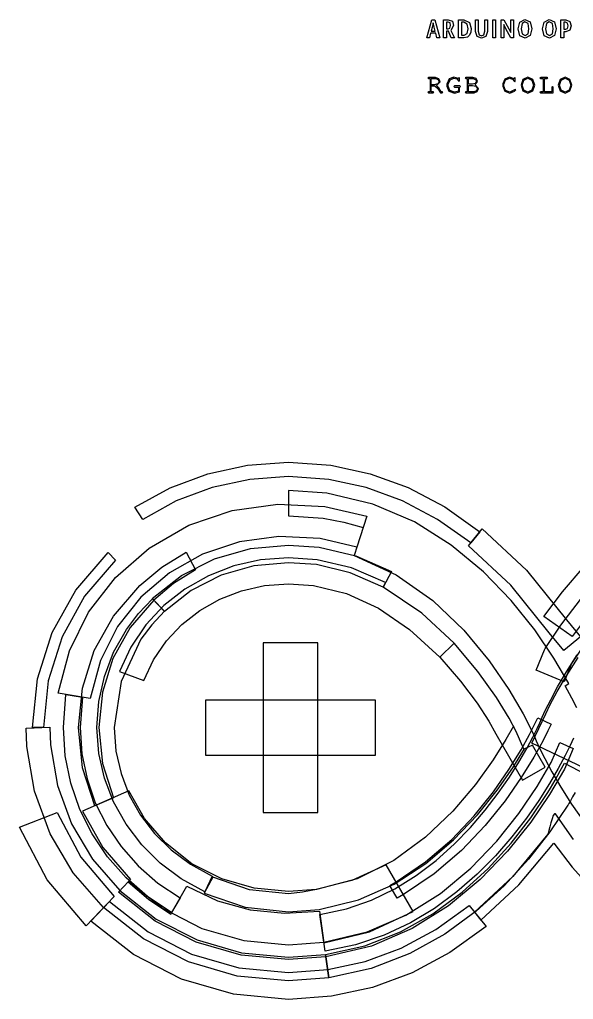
# Model space of a CAD drawing. Extents: x 21.95 to 29.86, y -23 to -15.75.
# Drawn here: x 21.949 to 24.742, y -20.691 to -15.751 of the extents above; entities that cross this region are included whole.
import ezdxf

# ---------------------------------------------------------------- set-up
doc = ezdxf.new("R2010")
doc.units = 0
doc.layers.get('0').update_dxf_attribs({"linetype": 'CONTINUOUS'})

msp = doc.modelspace()

# ---------------------------------------------------------------- linework, layer by layer
at = {"color": 9}
for p, q in [((24.0019, -15.8422), (24.0271, -15.7519)), ((24.0271, -15.7519), (24.0422, -15.7519)), ((24.0422, -15.7519), (24.0675, -15.8422)), ((24.0868, -15.7519), (24.1104, -15.7519)), ((24.0868, -15.8422), (24.0868, -15.7519)), ((24.1104, -15.7519), (24.1312, -15.7593)), ((24.1312, -15.7593), (24.1374, -15.7801)), ((24.1629, -15.7519), (24.1897, -15.7519)), ((24.1629, -15.8422), (24.1629, -15.7519)), ((24.1897, -15.7519), (24.2175, -15.7646)), ((24.2481, -15.8115), (24.2481, -15.7519)), ((24.2481, -15.7519), (24.2622, -15.7519)), ((24.2622, -15.7519), (24.2622, -15.8094)), ((24.2947, -15.8087), (24.2947, -15.7519)), ((24.2947, -15.7519), (24.3086, -15.7519)), ((24.3086, -15.7519), (24.3086, -15.8108)), ((24.3353, -15.7519), (24.3494, -15.7519)), ((24.3353, -15.8422), (24.3353, -15.7519)), ((24.3494, -15.7519), (24.3494, -15.8422)), ((24.3772, -15.7519), (24.3917, -15.7519)), ((24.3772, -15.8422), (24.3772, -15.7519)), ((24.3917, -15.7519), (24.4164, -15.7967)), ((24.426, -15.7986), (24.426, -15.7519)), ((24.426, -15.7519), (24.4396, -15.7519)), ((24.4396, -15.7519), (24.4396, -15.8422)), ((24.4724, -15.7633), (24.4976, -15.7507)), ((24.4976, -15.7507), (24.5232, -15.7617)), ((24.595, -15.7633), (24.6203, -15.7507)), ((24.6203, -15.7507), (24.6458, -15.7617)), ((24.6789, -15.7519), (24.7032, -15.7519)), ((24.6789, -15.8422), (24.6789, -15.7519)), ((24.7032, -15.7519), (24.724, -15.7599)), ((24.0296, -15.79), (24.0243, -15.8086)), ((24.0243, -15.8086), (24.0442, -15.8086)), ((24.0343, -15.7676), (24.0296, -15.79)), ((24.0389, -15.7896), (24.0343, -15.7676)), ((24.0442, -15.8086), (24.0389, -15.7896)), ((24.1096, -15.764), (24.101, -15.764)), ((24.101, -15.764), (24.101, -15.7972)), ((24.101, -15.7972), (24.1101, -15.7972)), ((24.1111, -15.8089), (24.101, -15.8089)), ((24.101, -15.8089), (24.101, -15.8422)), ((24.1196, -15.7678), (24.1096, -15.764)), ((24.1101, -15.7972), (24.1189, -15.7936)), ((24.1258, -15.8422), (24.1111, -15.8089)), ((24.1189, -15.7936), (24.1225, -15.7806)), ((24.1225, -15.7806), (24.1196, -15.7678)), ((24.1374, -15.7801), (24.1243, -15.8056)), ((24.1243, -15.8056), (24.1414, -15.8422)), ((24.1894, -15.764), (24.1771, -15.764)), ((24.1771, -15.764), (24.1771, -15.83)), ((24.2062, -15.774), (24.1894, -15.764)), ((24.2104, -15.7978), (24.2062, -15.774)), ((24.2068, -15.8207), (24.2104, -15.7978)), ((24.2175, -15.7646), (24.2254, -15.7957)), ((24.2254, -15.7957), (24.2239, -15.8139)), ((24.2908, -15.8267), (24.2947, -15.8087)), ((24.4008, -15.7968), (24.3901, -15.7761)), ((24.3901, -15.7761), (24.3907, -15.7964)), ((24.3907, -15.7964), (24.3907, -15.8422)), ((24.4257, -15.8422), (24.4008, -15.7968)), ((24.4164, -15.7967), (24.4262, -15.8164)), ((24.4262, -15.8164), (24.426, -15.7986)), ((24.4633, -15.7976), (24.4724, -15.7633)), ((24.4724, -15.8319), (24.4633, -15.7976)), ((24.4828, -15.7708), (24.4782, -15.7976)), ((24.4782, -15.7976), (24.4826, -15.8232)), ((24.4976, -15.7626), (24.4828, -15.7708)), ((24.5129, -15.7706), (24.4976, -15.7626)), ((24.5178, -15.7972), (24.5129, -15.7706)), ((24.5129, -15.8231), (24.5178, -15.7972)), ((24.5232, -15.7617), (24.5328, -15.7972)), ((24.5328, -15.7972), (24.5235, -15.8308)), ((24.5858, -15.7976), (24.595, -15.7633)), ((24.595, -15.8319), (24.5858, -15.7976)), ((24.6054, -15.7708), (24.6007, -15.7976)), ((24.6007, -15.7976), (24.6053, -15.8232)), ((24.6203, -15.7626), (24.6054, -15.7708)), ((24.6356, -15.7706), (24.6203, -15.7626)), ((24.6404, -15.7972), (24.6356, -15.7706)), ((24.6356, -15.8231), (24.6404, -15.7972)), ((24.6458, -15.7617), (24.6554, -15.7972)), ((24.6554, -15.7972), (24.6461, -15.8308)), ((24.7024, -15.764), (24.6931, -15.764)), ((24.6931, -15.764), (24.6931, -15.7994)), ((24.6931, -15.7994), (24.7029, -15.7994)), ((24.7125, -15.7685), (24.7024, -15.764)), ((24.7029, -15.7994), (24.7118, -15.7954)), ((24.7231, -15.8033), (24.7033, -15.8117)), ((24.7118, -15.7954), (24.7153, -15.7817)), ((24.7153, -15.7817), (24.7125, -15.7685)), ((24.7301, -15.7814), (24.7231, -15.8033)), ((24.724, -15.7599), (24.7301, -15.7814)), ((24.0158, -15.8422), (24.0019, -15.8422)), ((24.0215, -15.8199), (24.0158, -15.8422)), ((24.0472, -15.8199), (24.0215, -15.8199)), ((24.0531, -15.8422), (24.0472, -15.8199)), ((24.0675, -15.8422), (24.0531, -15.8422)), ((24.101, -15.8422), (24.0868, -15.8422)), ((24.1414, -15.8422), (24.1258, -15.8422)), ((24.1893, -15.8422), (24.1629, -15.8422)), ((24.1771, -15.83), (24.1903, -15.83)), ((24.2072, -15.8386), (24.1893, -15.8422)), ((24.1903, -15.83), (24.2068, -15.8207)), ((24.2182, -15.8286), (24.2072, -15.8386)), ((24.2239, -15.8139), (24.2182, -15.8286)), ((24.2561, -15.8362), (24.2481, -15.8115)), ((24.2781, -15.8435), (24.2561, -15.8362)), ((24.2622, -15.8094), (24.2664, -15.8274)), ((24.2664, -15.8274), (24.2786, -15.8318)), ((24.3003, -15.8356), (24.2781, -15.8435)), ((24.2786, -15.8318), (24.2908, -15.8267)), ((24.3086, -15.8108), (24.3003, -15.8356)), ((24.3494, -15.8422), (24.3353, -15.8422)), ((24.3907, -15.8422), (24.3772, -15.8422)), ((24.4396, -15.8422), (24.4257, -15.8422)), ((24.4978, -15.8435), (24.4724, -15.8319)), ((24.4826, -15.8232), (24.4978, -15.8317)), ((24.4978, -15.8317), (24.5129, -15.8231)), ((24.5235, -15.8308), (24.4978, -15.8435)), ((24.6204, -15.8435), (24.595, -15.8319)), ((24.6053, -15.8232), (24.6204, -15.8317)), ((24.6204, -15.8317), (24.6356, -15.8231)), ((24.6461, -15.8308), (24.6204, -15.8435)), ((24.6931, -15.8422), (24.6789, -15.8422)), ((24.7033, -15.8117), (24.6931, -15.8117)), ((24.6931, -15.8117), (24.6931, -15.8422))]:
    msp.add_line(p, q, dxfattribs=at)
at = {"color": 0}
for p, q in [((24.0115, -16.0422), (24.0076, -16.0451)), ((24.0076, -16.0451), (24.0115, -16.0479)), ((24.0456, -16.0422), (24.0115, -16.0422)), ((24.0115, -16.0479), (24.0189, -16.0479)), ((24.0189, -16.0479), (24.0189, -16.1143)), ((24.0246, -16.0796), (24.0246, -16.0479)), ((24.0246, -16.0479), (24.0456, -16.0479)), ((24.0631, -16.0486), (24.0456, -16.0422)), ((24.0456, -16.0479), (24.059, -16.0526)), ((24.059, -16.0526), (24.0649, -16.0637)), ((24.0706, -16.0637), (24.0631, -16.0486)), ((24.1154, -16.0494), (24.1042, -16.0761)), ((24.1099, -16.0761), (24.1199, -16.0536)), ((24.1386, -16.0406), (24.1154, -16.0494)), ((24.1199, -16.0536), (24.1392, -16.0461)), ((24.1617, -16.0479), (24.1386, -16.0406)), ((24.1392, -16.0461), (24.1547, -16.0497)), ((24.1547, -16.0497), (24.1619, -16.0587)), ((24.1644, -16.0422), (24.1617, -16.046)), ((24.1617, -16.046), (24.1617, -16.0479)), ((24.1674, -16.046), (24.1644, -16.0422)), ((24.1674, -16.0585), (24.1674, -16.046)), ((24.199, -16.0422), (24.1951, -16.0451)), ((24.1951, -16.0451), (24.199, -16.0479)), ((24.2346, -16.0422), (24.199, -16.0422)), ((24.199, -16.0479), (24.2064, -16.0479)), ((24.2064, -16.0479), (24.2064, -16.1143)), ((24.2121, -16.0768), (24.2121, -16.0479)), ((24.2121, -16.0479), (24.2346, -16.0479)), ((24.2515, -16.0481), (24.2346, -16.0422)), ((24.2346, -16.0479), (24.2474, -16.0521)), ((24.2474, -16.0521), (24.2526, -16.0622)), ((24.2582, -16.0622), (24.2515, -16.0481)), ((24.3951, -16.0506), (24.3854, -16.075)), ((24.3911, -16.0758), (24.3993, -16.0546)), ((24.4189, -16.0406), (24.3951, -16.0506)), ((24.3993, -16.0546), (24.4189, -16.0461)), ((24.4428, -16.0501), (24.4189, -16.0406)), ((24.4189, -16.0461), (24.4353, -16.0508)), ((24.4353, -16.0508), (24.4428, -16.0618)), ((24.4457, -16.0422), (24.4428, -16.046)), ((24.4428, -16.046), (24.4428, -16.0501)), ((24.4483, -16.046), (24.4457, -16.0422)), ((24.4483, -16.0614), (24.4483, -16.046)), ((24.4875, -16.0524), (24.4775, -16.0814)), ((24.5119, -16.0406), (24.4875, -16.0524)), ((24.4917, -16.0564), (24.5119, -16.0461)), ((24.5365, -16.0524), (24.5119, -16.0406)), ((24.5119, -16.0461), (24.5322, -16.0565)), ((24.5464, -16.0819), (24.5365, -16.0524)), ((24.5767, -16.0422), (24.5729, -16.0451)), ((24.5729, -16.0451), (24.5767, -16.0479)), ((24.6089, -16.0422), (24.5767, -16.0422)), ((24.5767, -16.0479), (24.5899, -16.0479)), ((24.5899, -16.0479), (24.5899, -16.1143)), ((24.5957, -16.0479), (24.6089, -16.0479)), ((24.5957, -16.1143), (24.5957, -16.0479)), ((24.6126, -16.0451), (24.6089, -16.0422)), ((24.6089, -16.0479), (24.6126, -16.0451)), ((24.675, -16.0524), (24.665, -16.0814)), ((24.6994, -16.0406), (24.675, -16.0524)), ((24.6792, -16.0564), (24.6994, -16.0461)), ((24.724, -16.0524), (24.6994, -16.0406)), ((24.6994, -16.0461), (24.7197, -16.0565)), ((24.7339, -16.0819), (24.724, -16.0524)), ((24.0404, -16.0796), (24.0246, -16.0796)), ((24.0246, -16.0853), (24.0428, -16.0853)), ((24.0246, -16.1143), (24.0246, -16.0853)), ((24.0576, -16.0749), (24.0404, -16.0796)), ((24.0428, -16.0853), (24.0565, -16.0961)), ((24.0514, -16.0838), (24.0706, -16.0637)), ((24.0624, -16.094), (24.0514, -16.0838)), ((24.0565, -16.0961), (24.0717, -16.12)), ((24.0649, -16.0637), (24.0576, -16.0749)), ((24.0751, -16.1143), (24.0624, -16.094)), ((24.1042, -16.0761), (24.1042, -16.0862)), ((24.1042, -16.0862), (24.1143, -16.1124)), ((24.1099, -16.0862), (24.1099, -16.0761)), ((24.1183, -16.1083), (24.1099, -16.0862)), ((24.1424, -16.0854), (24.1386, -16.0883)), ((24.1386, -16.0883), (24.1424, -16.0911)), ((24.1693, -16.0854), (24.1424, -16.0854)), ((24.1424, -16.0911), (24.1617, -16.0911)), ((24.1617, -16.0911), (24.1617, -16.1117)), ((24.1619, -16.0587), (24.1644, -16.0622)), ((24.1644, -16.0622), (24.1674, -16.0585)), ((24.1674, -16.0911), (24.1693, -16.0911)), ((24.1674, -16.115), (24.1674, -16.0911)), ((24.1732, -16.0883), (24.1693, -16.0854)), ((24.1693, -16.0911), (24.1732, -16.0883)), ((24.2324, -16.0768), (24.2121, -16.0768)), ((24.2121, -16.1143), (24.2121, -16.0824)), ((24.2121, -16.0824), (24.2326, -16.0824)), ((24.2469, -16.0726), (24.2324, -16.0768)), ((24.2326, -16.0824), (24.2503, -16.0861)), ((24.2465, -16.0789), (24.2582, -16.0622)), ((24.2639, -16.0989), (24.2465, -16.0789)), ((24.2526, -16.0622), (24.2469, -16.0726)), ((24.2503, -16.0861), (24.2582, -16.0989)), ((24.2582, -16.0989), (24.2532, -16.1097)), ((24.2572, -16.1139), (24.2639, -16.0989)), ((24.3854, -16.075), (24.3854, -16.0865)), ((24.3854, -16.0865), (24.3963, -16.1114)), ((24.3911, -16.0857), (24.3911, -16.0758)), ((24.4, -16.1074), (24.3911, -16.0857)), ((24.4453, -16.1042), (24.4212, -16.1165)), ((24.4428, -16.0618), (24.4456, -16.0653)), ((24.4476, -16.1028), (24.4453, -16.1042)), ((24.4456, -16.0653), (24.4483, -16.0614)), ((24.4506, -16.1054), (24.4476, -16.1028)), ((24.4775, -16.0814), (24.4875, -16.1103)), ((24.4833, -16.0814), (24.4917, -16.0564)), ((24.4917, -16.1061), (24.4833, -16.0814)), ((24.5406, -16.0818), (24.5321, -16.1061)), ((24.5322, -16.0565), (24.5406, -16.0818)), ((24.5364, -16.1104), (24.5464, -16.0819)), ((24.6363, -16.0885), (24.6332, -16.0922)), ((24.6332, -16.0922), (24.6332, -16.1143)), ((24.6389, -16.0922), (24.6363, -16.0885)), ((24.6389, -16.12), (24.6389, -16.0922)), ((24.665, -16.0814), (24.675, -16.1103)), ((24.6708, -16.0814), (24.6792, -16.0564)), ((24.6792, -16.1061), (24.6708, -16.0814)), ((24.7281, -16.0818), (24.7196, -16.1061)), ((24.7197, -16.0565), (24.7281, -16.0818)), ((24.7239, -16.1104), (24.7339, -16.0819)), ((24.0115, -16.1143), (24.0076, -16.1171)), ((24.0076, -16.1171), (24.0115, -16.12)), ((24.0189, -16.1143), (24.0115, -16.1143)), ((24.0115, -16.12), (24.035, -16.12)), ((24.035, -16.1143), (24.0246, -16.1143)), ((24.0386, -16.1171), (24.035, -16.1143)), ((24.035, -16.12), (24.0386, -16.1171)), ((24.0717, -16.12), (24.0794, -16.12)), ((24.0794, -16.1143), (24.0751, -16.1143)), ((24.0831, -16.1171), (24.0794, -16.1143)), ((24.0794, -16.12), (24.0831, -16.1171)), ((24.1143, -16.1124), (24.1415, -16.1221)), ((24.1419, -16.1165), (24.1183, -16.1083)), ((24.1415, -16.1221), (24.1674, -16.115)), ((24.1617, -16.1117), (24.1419, -16.1165)), ((24.199, -16.1143), (24.1951, -16.1171)), ((24.1951, -16.1171), (24.199, -16.12)), ((24.2064, -16.1143), (24.199, -16.1143)), ((24.199, -16.12), (24.2411, -16.12)), ((24.2408, -16.1143), (24.2121, -16.1143)), ((24.2532, -16.1097), (24.2408, -16.1143)), ((24.2411, -16.12), (24.2572, -16.1139)), ((24.3963, -16.1114), (24.4212, -16.1221)), ((24.4212, -16.1165), (24.4, -16.1074)), ((24.4212, -16.1221), (24.4453, -16.1124)), ((24.4453, -16.1124), (24.4506, -16.1054)), ((24.4875, -16.1103), (24.5119, -16.1221)), ((24.5119, -16.1165), (24.4917, -16.1061)), ((24.5321, -16.1061), (24.5119, -16.1165)), ((24.5119, -16.1221), (24.5364, -16.1104)), ((24.5767, -16.1143), (24.5729, -16.1171)), ((24.5729, -16.1171), (24.5767, -16.12)), ((24.5899, -16.1143), (24.5767, -16.1143)), ((24.5767, -16.12), (24.6389, -16.12)), ((24.6332, -16.1143), (24.5957, -16.1143)), ((24.675, -16.1103), (24.6994, -16.1221)), ((24.6994, -16.1165), (24.6792, -16.1061)), ((24.7196, -16.1061), (24.6994, -16.1165)), ((24.6994, -16.1221), (24.7239, -16.1104))]:
    msp.add_line(p, q, dxfattribs=at)
at = {"color": 122}
for p, q in [((23.099, -17.9971), (23.3057, -17.9825)), ((23.3057, -17.9825), (23.5179, -17.9976)), ((22.899, -18.0404), (23.099, -17.9971)), ((23.5179, -17.9976), (23.7162, -18.0403)), ((22.7086, -18.1115), (22.899, -18.0404)), ((23.1094, -18.069), (22.9197, -18.11)), ((23.3057, -18.0551), (23.1094, -18.069)), ((23.5076, -18.0696), (23.3057, -18.0551)), ((23.6965, -18.1101), (23.5076, -18.0696)), ((23.7162, -18.0403), (23.9082, -18.1106)), ((22.5306, -18.2097), (22.7086, -18.1115)), ((22.9197, -18.11), (22.7392, -18.1775)), ((23.4976, -18.1392), (23.3057, -18.1256)), ((23.3057, -18.1256), (23.3057, -18.2526)), ((23.8794, -18.1774), (23.6965, -18.1101)), ((23.9082, -18.1106), (24.0931, -18.2082)), ((22.7392, -18.1775), (22.5703, -18.2706)), ((23.7308, -18.1942), (23.4976, -18.1392)), ((24.0557, -18.2706), (23.8794, -18.1774)), ((22.5703, -18.2706), (22.5306, -18.2097)), ((23.94, -18.2838), (23.7308, -18.1942)), ((24.0931, -18.2082), (24.27, -18.3329)), ((23.3057, -18.2526), (23.4797, -18.265)), ((23.4797, -18.265), (23.5833, -18.2846)), ((24.2246, -18.3897), (24.0557, -18.2706)), ((23.5833, -18.2846), (23.6821, -18.3122)), ((23.6821, -18.3122), (23.6356, -18.4536)), ((24.1257, -18.3999), (23.94, -18.2838)), ((24.27, -18.3329), (24.2246, -18.3897)), ((24.2882, -18.5346), (24.1257, -18.3999)), ((22.666, -18.5118), (22.7886, -18.4354)), ((22.7886, -18.4354), (22.8367, -18.5256)), ((23.6356, -18.4536), (23.8481, -18.5497)), ((22.5551, -18.6042), (22.666, -18.5118)), ((22.8367, -18.5256), (22.7258, -18.5946)), ((24.686, -18.6353), (24.7957, -18.5076)), ((23.8481, -18.5497), (24.0324, -18.6796)), ((24.4283, -18.6799), (24.2882, -18.5346)), ((22.4228, -18.7583), (22.5551, -18.6042)), ((22.7258, -18.5946), (22.6257, -18.6781)), ((24.5922, -18.7601), (24.686, -18.6353)), ((22.6257, -18.6781), (22.5068, -18.8164)), ((24.0324, -18.6796), (24.1885, -18.8289)), ((24.5467, -18.8276), (24.4283, -18.6799)), ((22.3258, -18.9321), (22.4228, -18.7583)), ((24.7356, -18.8613), (24.5922, -18.7601)), ((24.8211, -18.7472), (24.7356, -18.8613)), ((22.5068, -18.8164), (22.4199, -18.9722)), ((24.1885, -18.8289), (24.3165, -18.9835)), ((24.6435, -18.9699), (24.5467, -18.8276)), ((22.2664, -19.1211), (22.3258, -18.9321)), ((24.7194, -19.0987), (24.6435, -18.9699)), ((24.7062, -19.0386), (24.7599, -18.9542)), ((22.4199, -18.9722), (22.3664, -19.1418)), ((24.3165, -18.9835), (24.4162, -19.1292)), ((24.6621, -19.1146), (24.7062, -19.0386)), ((24.6272, -19.1799), (24.6621, -19.1146)), ((24.7006, -19.1092), (24.7194, -19.0987)), ((24.7339, -19.1719), (24.7006, -19.1092)), ((22.2461, -19.3208), (22.2664, -19.1211)), ((22.3664, -19.1418), (22.3482, -19.3208)), ((24.4162, -19.1292), (24.4879, -19.2515)), ((23.7429, -19.1829), (22.8861, -19.1829)), ((22.8861, -19.1829), (22.8861, -19.459)), ((23.7429, -19.459), (23.7429, -19.1829)), ((24.6015, -19.2315), (24.6272, -19.1799)), ((24.7585, -19.2215), (24.7339, -19.1719)), ((24.4879, -19.2515), (24.5313, -19.3364)), ((24.585, -19.2674), (24.6015, -19.2315)), ((24.5589, -19.325), (24.5725, -19.2961)), ((24.5725, -19.2961), (24.5775, -19.2849)), ((24.5775, -19.2849), (24.585, -19.2674)), ((22.2668, -19.5226), (22.2461, -19.3208)), ((22.3482, -19.3208), (22.3667, -19.5018)), ((24.5313, -19.3364), (24.5465, -19.3697)), ((24.5368, -19.3692), (24.5589, -19.325)), ((24.5061, -19.4264), (24.5368, -19.3692)), ((24.5465, -19.3697), (24.5542, -19.3874)), ((24.5542, -19.3874), (24.571, -19.4239)), ((24.6304, -19.4964), (24.6725, -19.3965)), ((24.6725, -19.3965), (24.7411, -19.4256)), ((24.7261, -19.41), (24.7004, -19.4618)), ((24.7426, -19.3743), (24.7261, -19.41)), ((22.8861, -19.459), (23.7429, -19.459)), ((24.4668, -19.4942), (24.5061, -19.4264)), ((24.571, -19.4239), (24.5972, -19.4765)), ((24.7004, -19.4618), (24.6656, -19.5269)), ((24.7411, -19.4256), (24.6964, -19.5306)), ((22.3667, -19.5018), (22.4218, -19.674)), ((24.4188, -19.5701), (24.4668, -19.4942)), ((24.5583, -19.6183), (24.6304, -19.4964)), ((24.5972, -19.4765), (24.6326, -19.5429)), ((22.3283, -19.715), (22.2668, -19.5226)), ((24.6656, -19.5269), (24.6212, -19.6031)), ((24.6964, -19.5306), (24.6217, -19.6575)), ((24.6326, -19.5429), (24.6778, -19.6203)), ((24.3622, -19.6519), (24.4188, -19.5701)), ((24.6212, -19.6031), (24.5678, -19.6875)), ((22.4997, -19.6399), (22.266, -19.7422)), ((22.5783, -19.779), (22.4997, -19.6399)), ((24.2969, -19.7372), (24.3622, -19.6519)), ((24.4669, -19.7531), (24.5583, -19.6183)), ((24.6217, -19.6575), (24.5263, -19.7978)), ((24.6778, -19.6203), (24.7325, -19.7064)), ((22.4218, -19.674), (22.3283, -19.715)), ((24.5678, -19.6875), (24.5044, -19.7779)), ((24.7325, -19.7064), (24.7969, -19.7985)), ((22.266, -19.7422), (22.3686, -19.9246)), ((24.2231, -19.8238), (24.2969, -19.7372)), ((24.3554, -19.8928), (24.4669, -19.7531)), ((22.6844, -19.9022), (22.5783, -19.779)), ((24.5263, -19.7978), (24.41, -19.9435)), ((24.5044, -19.7779), (24.4317, -19.8718)), ((24.1407, -19.909), (24.2231, -19.8238)), ((22.8176, -20.0067), (22.6844, -19.9022)), ((24.0494, -19.9907), (24.1407, -19.909)), ((24.2237, -20.03), (24.3554, -19.8928)), ((24.4317, -19.8718), (24.3492, -19.9667)), ((22.3686, -19.9246), (22.5079, -20.0867)), ((24.41, -19.9435), (24.2721, -20.0865)), ((22.9681, -20.0833), (22.8176, -20.0067)), ((23.9496, -20.0664), (24.0494, -19.9907)), ((24.3492, -19.9667), (24.2567, -20.06)), ((23.7982, -20.0119), (23.6244, -20.0921)), ((23.9339, -20.2482), (23.7982, -20.0119)), ((24.071, -20.1572), (24.2237, -20.03)), ((22.4469, -20.1504), (22.4983, -20.0967)), ((22.5079, -20.0867), (22.4961, -20.099)), ((22.4961, -20.099), (22.5992, -20.1864)), ((22.4983, -20.0967), (22.6721, -20.2332)), ((23.1318, -20.1303), (22.9681, -20.0833)), ((23.6244, -20.0921), (23.4453, -20.1363)), ((23.8411, -20.1338), (23.9496, -20.0664)), ((24.2721, -20.0865), (24.1119, -20.2193)), ((24.2567, -20.06), (24.1544, -20.1492)), ((22.6318, -20.2957), (22.4469, -20.1504)), ((22.7111, -20.2606), (22.7924, -20.1207)), ((22.7924, -20.1207), (22.9475, -20.1939)), ((23.3053, -20.1464), (23.1318, -20.1303)), ((23.4453, -20.1363), (23.3053, -20.1464)), ((23.7239, -20.1906), (23.8411, -20.1338)), ((24.1544, -20.1492), (24.0419, -20.2319)), ((22.3079, -20.2957), (22.4021, -20.1974)), ((22.4021, -20.1974), (22.5967, -20.3504)), ((22.5992, -20.1864), (22.7111, -20.2606)), ((22.9475, -20.1939), (23.1122, -20.2394)), ((23.5979, -20.2343), (23.7239, -20.1906)), ((23.8971, -20.2667), (24.071, -20.1572)), ((22.6721, -20.2332), (22.8678, -20.3332)), ((23.1122, -20.2394), (23.2842, -20.2568)), ((23.2842, -20.2568), (23.461, -20.2458)), ((23.461, -20.2458), (23.4839, -20.4058)), ((23.4633, -20.2626), (23.5979, -20.2343)), ((23.7131, -20.3496), (23.9339, -20.2482)), ((24.0419, -20.2319), (23.9194, -20.3057)), ((24.1119, -20.2193), (23.9293, -20.3339)), ((24.0485, -20.3383), (24.2164, -20.2182)), ((24.2164, -20.2182), (24.3022, -20.3239)), ((22.5231, -20.465), (22.3079, -20.2957)), ((22.84, -20.4022), (22.6318, -20.2957)), ((23.4899, -20.4479), (23.4633, -20.2626)), ((23.7013, -20.3511), (23.8971, -20.2667)), ((22.5967, -20.3504), (22.8158, -20.4625)), ((22.8678, -20.3332), (23.0804, -20.3946)), ((23.4833, -20.4028), (23.7013, -20.3511)), ((23.4839, -20.4058), (23.7131, -20.3496)), ((23.9293, -20.3339), (23.7235, -20.4221)), ((23.9194, -20.3057), (23.7867, -20.3679)), ((23.8733, -20.4324), (24.0485, -20.3383)), ((24.3022, -20.3239), (24.1193, -20.4547)), ((23.0663, -20.4675), (22.84, -20.4022)), ((23.0804, -20.3946), (23.3053, -20.4156)), ((23.3053, -20.4156), (23.4833, -20.4028)), ((23.7867, -20.3679), (23.6435, -20.4161)), ((23.6435, -20.4161), (23.4899, -20.4479)), ((23.7235, -20.4221), (23.4939, -20.4764)), ((23.6913, -20.4999), (23.8733, -20.4324)), ((22.7651, -20.5889), (22.5231, -20.465)), ((22.8158, -20.4625), (23.0539, -20.5314)), ((23.3053, -20.4899), (23.0663, -20.4675)), ((23.4939, -20.4764), (23.3053, -20.4899)), ((23.5031, -20.5407), (23.6913, -20.4999)), ((24.1193, -20.4547), (23.9278, -20.5572)), ((23.0539, -20.5314), (23.3053, -20.5549)), ((23.3053, -20.5549), (23.5031, -20.5407)), ((23.0278, -20.665), (22.7651, -20.5889)), ((23.9278, -20.5572), (23.7286, -20.6308)), ((23.7286, -20.6308), (23.5224, -20.6754)), ((23.3053, -20.691), (23.0278, -20.665)), ((23.5224, -20.6754), (23.3053, -20.691))]:
    msp.add_line(p, q, dxfattribs=at)
at = {"color": 20}
for p, q in [((22.8024, -18.2999), (23.0203, -18.2256)), ((23.0203, -18.2256), (23.2508, -18.1936)), ((23.2508, -18.1936), (23.4882, -18.2054)), ((23.4882, -18.2054), (23.7008, -18.2553)), ((23.7008, -18.2553), (23.6499, -18.4104)), ((22.6022, -18.4153), (22.8024, -18.2999)), ((23.2564, -18.3569), (23.0571, -18.3843)), ((23.4651, -18.3672), (23.2564, -18.3569)), ((23.6499, -18.4104), (23.4651, -18.3672)), ((22.4322, -18.5633), (22.6022, -18.4153)), ((23.0571, -18.3843), (22.8718, -18.4464)), ((22.8718, -18.4464), (22.7049, -18.5403)), ((22.2972, -18.7378), (22.4322, -18.5633)), ((22.7049, -18.5403), (22.5603, -18.6629)), ((22.5603, -18.6629), (22.4428, -18.8113)), ((22.2003, -18.934), (22.2972, -18.7378)), ((22.4428, -18.8113), (22.3563, -18.9824)), ((24.1401, -18.8956), (24.0675, -18.9653)), ((24.2604, -19.0375), (24.1401, -18.8956)), ((22.1439, -19.1476), (22.2003, -18.934)), ((24.0675, -18.9653), (24.1731, -19.0858)), ((22.3563, -18.9824), (22.3054, -19.1733)), ((24.3532, -19.1682), (24.2604, -19.0375)), ((24.1731, -19.0858), (24.2556, -19.1965)), ((22.3054, -19.1733), (22.1439, -19.1476)), ((24.4178, -19.2736), (24.3532, -19.1682)), ((24.2556, -19.1965), (24.3147, -19.2883)), ((24.3147, -19.2883), (24.3511, -19.3519)), ((24.4538, -19.3399), (24.4178, -19.2736)), ((24.3511, -19.3519), (24.4846, -19.585)), ((24.4918, -19.4286), (24.4538, -19.3399)), ((24.5358, -19.4097), (24.4918, -19.4286)), ((24.5987, -19.5196), (24.5358, -19.4097)), ((24.4846, -19.585), (24.5987, -19.5196)), ((24.646, -19.7546), (24.6404, -19.764)), ((24.6507, -19.7549), (24.646, -19.7546)), ((24.7424, -19.8844), (24.6507, -19.7549)), ((24.6282, -19.8), (24.6225, -19.8206)), ((24.6343, -19.7801), (24.6282, -19.8)), ((24.6404, -19.764), (24.6343, -19.7801)), ((24.6136, -19.8572), (24.4361, -20.071)), ((24.6149, -19.8521), (24.6136, -19.8572)), ((24.6179, -19.8389), (24.6149, -19.8521)), ((24.6225, -19.8206), (24.6179, -19.8389)), ((24.4665, -20.1133), (24.6426, -19.904)), ((24.6426, -19.904), (24.7357, -20.0235)), ((24.7357, -20.0235), (24.8435, -20.1442)), ((24.4361, -20.071), (24.2432, -20.2512)), ((24.2754, -20.2908), (24.4665, -20.1133)), ((24.2432, -20.2512), (24.2754, -20.2908))]:
    msp.add_line(p, q, dxfattribs=at)
at = {"color": 123}
for p, q in [((24.2133, -18.4039), (24.2813, -18.3187)), ((24.2813, -18.3187), (24.5044, -18.5269)), ((24.4258, -18.6024), (24.2133, -18.4039)), ((23.1642, -18.4742), (23.0285, -18.505)), ((23.3057, -18.4638), (23.1642, -18.4742)), ((23.4499, -18.474), (23.3057, -18.4638)), ((23.6233, -18.5156), (23.4499, -18.474)), ((23.0285, -18.505), (22.9008, -18.5547)), ((23.7939, -18.5896), (23.6233, -18.5156)), ((22.9008, -18.5547), (22.7829, -18.6218)), ((24.5044, -18.5269), (24.7072, -18.7776)), ((22.7829, -18.6218), (22.6771, -18.7051)), ((23.0682, -18.6304), (23.1844, -18.6042)), ((23.1844, -18.6042), (23.3057, -18.5953)), ((23.3057, -18.5953), (23.4313, -18.6042)), ((23.4313, -18.6042), (23.5967, -18.6449)), ((23.7818, -18.6121), (23.7939, -18.5896)), ((23.9768, -18.7431), (23.7818, -18.6121)), ((24.6193, -18.8421), (24.4258, -18.6024)), ((22.5489, -18.7456), (22.6189, -18.6708)), ((22.6189, -18.6708), (22.6796, -18.7343)), ((22.8581, -18.7297), (22.9589, -18.6726)), ((22.9589, -18.6726), (23.0682, -18.6304)), ((23.5967, -18.6449), (23.7581, -18.7188)), ((22.6771, -18.7051), (22.5854, -18.8031)), ((23.7581, -18.7188), (23.9151, -18.8257)), ((24.6781, -18.8046), (24.7776, -18.6749)), ((22.4881, -18.8267), (22.5489, -18.7456)), ((22.6796, -18.7343), (22.6161, -18.8018)), ((22.7676, -18.8006), (22.8581, -18.7297)), ((24.1401, -18.8956), (23.9768, -18.7431)), ((22.5854, -18.8031), (22.5097, -18.9142)), ((22.6161, -18.8018), (22.561, -18.8753)), ((22.6892, -18.8838), (22.7676, -18.8006)), ((24.5992, -18.9219), (24.6781, -18.8046)), ((24.7072, -18.7776), (24.7771, -18.8632)), ((22.4233, -18.9408), (22.4881, -18.8267)), ((23.9151, -18.8257), (24.0675, -18.9653)), ((24.6928, -18.9321), (24.6193, -18.8421)), ((24.7771, -18.8632), (24.6928, -18.9321)), ((22.5097, -18.9142), (22.4524, -19.0375)), ((22.561, -18.8753), (22.4604, -19.0879)), ((22.6246, -18.9783), (22.6892, -18.8838)), ((24.0675, -18.9653), (24.1401, -18.8956)), ((24.8169, -18.8731), (24.7322, -18.9981)), ((22.3765, -19.0625), (22.4233, -18.9408)), ((24.5533, -19.0314), (24.5956, -18.9278)), ((24.5956, -18.9278), (24.5992, -18.9219)), ((22.5757, -19.0831), (22.6246, -18.9783)), ((24.7322, -18.9981), (24.6951, -19.0892)), ((22.3481, -19.1897), (22.3765, -19.0625)), ((22.4524, -19.0375), (22.5757, -19.0831)), ((24.6951, -19.0892), (24.5533, -19.0314)), ((22.4604, -19.0879), (22.4261, -19.3208)), ((22.1696, -19.3208), (22.1826, -19.1537)), ((22.1826, -19.1537), (22.2667, -19.1672)), ((22.2667, -19.1672), (22.2546, -19.3208)), ((22.3385, -19.3208), (22.3481, -19.1897)), ((24.4397, -19.3131), (24.4015, -19.3812)), ((24.4538, -19.3399), (24.4397, -19.3131)), ((21.9824, -19.3231), (22.1014, -19.3186)), ((21.9857, -19.4132), (21.9824, -19.3231)), ((22.1014, -19.3186), (22.1047, -19.4076)), ((22.1789, -19.4633), (22.1696, -19.3208)), ((22.2546, -19.3208), (22.2633, -19.4521)), ((22.3482, -19.4503), (22.3385, -19.3208)), ((22.4261, -19.3208), (22.4347, -19.439)), ((24.4918, -19.4286), (24.4538, -19.3399)), ((21.9858, -19.4154), (21.9857, -19.4132)), ((22.1047, -19.4076), (22.1394, -19.6118)), ((24.4015, -19.3812), (24.3374, -19.4833)), ((22.024, -19.6415), (21.9858, -19.4154)), ((22.2068, -19.6011), (22.1789, -19.4633)), ((22.2633, -19.4521), (22.2889, -19.5789)), ((22.3769, -19.5758), (22.3482, -19.4503)), ((22.4347, -19.439), (22.4603, -19.5528)), ((24.4369, -19.5226), (24.4958, -19.4268)), ((24.4958, -19.4268), (24.4918, -19.4286)), ((24.3374, -19.4833), (24.2481, -19.6075)), ((22.4603, -19.5528), (22.5019, -19.6608)), ((24.3576, -19.6368), (24.4369, -19.5226)), ((22.1394, -19.6118), (22.2108, -19.8053)), ((22.2521, -19.7328), (22.2068, -19.6011)), ((22.2889, -19.5789), (22.3308, -19.7001)), ((22.4233, -19.6956), (22.3769, -19.5758)), ((24.2481, -19.6075), (24.1342, -19.7415)), ((22.1028, -19.8557), (22.024, -19.6415)), ((22.5019, -19.6608), (22.5586, -19.7618)), ((24.2578, -19.761), (24.3576, -19.6368)), ((22.3308, -19.7001), (22.3882, -19.8144)), ((22.4864, -19.8079), (22.4233, -19.6956)), ((22.3143, -19.8569), (22.2521, -19.7328)), ((24.1342, -19.7415), (23.9964, -19.8735)), ((24.1379, -19.8867), (24.2578, -19.761)), ((22.2108, -19.8053), (22.3167, -19.9835)), ((22.565, -19.9111), (22.4864, -19.8079)), ((22.5586, -19.7618), (22.6294, -19.8544)), ((22.2197, -20.0528), (22.1028, -19.8557)), ((22.3925, -19.9725), (22.3143, -19.8569)), ((22.3882, -19.8144), (22.4603, -19.9208)), ((22.6294, -19.8544), (22.7139, -19.9372)), ((23.9964, -19.8735), (23.8354, -19.9914)), ((23.9979, -20.0057), (24.1379, -19.8867)), ((22.4603, -19.9208), (22.5464, -20.0179)), ((22.6579, -20.0033), (22.565, -19.9111)), ((22.7139, -19.9372), (22.8107, -20.0092)), ((22.3167, -19.9835), (22.455, -20.1419)), ((22.4858, -20.0779), (22.3925, -19.9725)), ((22.764, -20.0831), (22.6579, -20.0033)), ((23.8354, -19.9914), (23.6519, -20.0833)), ((23.8381, -20.1094), (23.9979, -20.0057)), ((22.3725, -20.2281), (22.2197, -20.0528)), ((22.5464, -20.0179), (22.646, -20.1046)), ((22.8107, -20.0092), (22.9193, -20.0689)), ((22.5938, -20.1719), (22.4858, -20.0779)), ((22.646, -20.1046), (22.7582, -20.1796)), ((22.8824, -20.1483), (22.764, -20.0831)), ((22.9228, -20.0753), (22.8789, -20.1558)), ((22.9193, -20.0689), (22.8824, -20.1483)), ((23.1085, -20.1382), (22.9228, -20.0753)), ((23.6519, -20.0833), (23.4467, -20.1372)), ((22.455, -20.1419), (22.6382, -20.286)), ((22.8789, -20.1558), (23.0861, -20.2258)), ((23.3053, -20.1593), (23.1085, -20.1382)), ((23.3756, -20.1507), (23.3053, -20.1593)), ((23.4467, -20.1372), (23.3756, -20.1507)), ((23.6588, -20.1897), (23.8381, -20.1094)), ((22.7154, -20.2532), (22.5938, -20.1719)), ((22.7582, -20.1796), (22.7154, -20.2532)), ((23.46, -20.2383), (23.6588, -20.1897)), ((22.5736, -20.3861), (22.3725, -20.2281)), ((23.0861, -20.2258), (23.3053, -20.2494)), ((23.3053, -20.2494), (23.46, -20.2383)), ((22.6382, -20.286), (22.8443, -20.3914)), ((22.8, -20.5019), (22.5736, -20.3861)), ((22.8443, -20.3914), (23.0685, -20.4561)), ((23.0457, -20.5732), (22.8, -20.5019)), ((23.0685, -20.4561), (23.3053, -20.4782)), ((23.3053, -20.4782), (23.4922, -20.4647)), ((23.4922, -20.4647), (23.5092, -20.5828)), ((23.3053, -20.5974), (23.0457, -20.5732)), ((23.5092, -20.5828), (23.3053, -20.5974))]:
    msp.add_line(p, q, dxfattribs=at)
at = {"color": 40}
for p, q in [((22.9326, -18.4696), (23.1139, -18.4175)), ((23.1139, -18.4175), (23.3057, -18.3999)), ((23.3057, -18.3999), (23.4589, -18.4107)), ((23.4589, -18.4107), (23.644, -18.4549)), ((22.2321, -18.6268), (22.3951, -18.4369)), ((22.4328, -18.4763), (22.2769, -18.6578)), ((22.3951, -18.4369), (22.4328, -18.4763)), ((22.7661, -18.5544), (22.9326, -18.4696)), ((23.644, -18.4549), (23.8242, -18.5336)), ((23.131, -18.5051), (22.9658, -18.5524)), ((23.3057, -18.489), (23.131, -18.5051)), ((23.4464, -18.499), (23.3057, -18.489)), ((23.6161, -18.5396), (23.4464, -18.499)), ((22.6183, -18.6704), (22.7661, -18.5544)), ((22.9658, -18.5524), (22.8143, -18.6294)), ((23.7818, -18.6121), (23.6161, -18.5396)), ((23.8242, -18.5336), (23.7818, -18.6121)), ((22.1128, -18.8411), (22.2321, -18.6268)), ((22.2769, -18.6578), (22.1629, -18.8625)), ((22.68, -18.7349), (22.6183, -18.6704)), ((22.8143, -18.6294), (22.68, -18.7349)), ((22.0394, -19.0742), (22.1128, -18.8411)), ((22.1629, -18.8625), (22.0929, -19.0853)), ((23.4526, -18.8925), (23.1764, -18.8925)), ((23.1764, -18.8925), (23.1764, -19.7494)), ((23.4526, -19.7494), (23.4526, -18.8925)), ((24.7068, -19.0587), (24.7658, -18.9668)), ((24.6599, -19.139), (24.7068, -19.0587)), ((22.0146, -19.3208), (22.0394, -19.0742)), ((22.0929, -19.0853), (22.069, -19.3208)), ((24.6249, -19.2043), (24.6599, -19.139)), ((24.6019, -19.2507), (24.6249, -19.2043)), ((24.5317, -19.3983), (24.6019, -19.2507)), ((24.5207, -19.355), (24.5457, -19.305)), ((24.5457, -19.305), (24.5617, -19.2714)), ((24.5617, -19.2714), (24.6289, -19.3033)), ((24.6289, -19.3033), (24.6129, -19.3369)), ((22.069, -19.3208), (22.0146, -19.3208)), ((24.4776, -19.4329), (24.5207, -19.355)), ((24.6129, -19.3369), (24.5868, -19.3889)), ((24.8269, -19.5388), (24.5317, -19.3983)), ((24.5868, -19.3889), (24.5421, -19.4699)), ((24.4168, -19.5318), (24.4776, -19.4329)), ((24.5421, -19.4699), (24.4787, -19.5726)), ((24.6754, -19.5383), (24.6968, -19.4993)), ((24.6968, -19.4993), (24.8022, -19.5549)), ((24.3382, -19.6446), (24.4168, -19.5318)), ((24.6492, -19.5851), (24.6754, -19.5383)), ((24.4787, -19.5726), (24.3969, -19.69)), ((24.6256, -19.6262), (24.6492, -19.5851)), ((24.2419, -19.7646), (24.3382, -19.6446)), ((24.5274, -19.7749), (24.6129, -19.6485)), ((24.6129, -19.6485), (24.6256, -19.6262)), ((24.7508, -19.6472), (24.7378, -19.6703)), ((24.3969, -19.69), (24.2965, -19.8149)), ((24.7143, -19.7111), (24.6232, -19.8458)), ((24.7154, -19.7092), (24.7143, -19.7111)), ((24.7189, -19.7031), (24.7154, -19.7092)), ((24.7267, -19.6894), (24.7189, -19.7031)), ((24.7378, -19.6703), (24.7267, -19.6894)), ((21.9489, -19.8225), (22.139, -19.7479)), ((22.139, -19.7479), (22.2579, -19.9746)), ((23.1764, -19.7494), (23.4526, -19.7494)), ((24.1279, -19.8847), (24.2419, -19.7646)), ((24.4271, -19.9039), (24.5274, -19.7749)), ((22.0883, -20.0883), (21.9489, -19.8225)), ((24.2965, -19.8149), (24.1776, -19.94)), ((24.6232, -19.8458), (24.5161, -19.9833)), ((23.9965, -19.9981), (24.1279, -19.8847)), ((24.3115, -20.0308), (24.4271, -19.9039)), ((24.1776, -19.94), (24.0403, -20.0582)), ((22.2579, -19.9746), (22.4256, -20.1726)), ((23.8475, -20.0978), (23.9965, -19.9981)), ((24.5161, -19.9833), (24.3924, -20.1186)), ((24.1803, -20.1507), (24.3115, -20.0308)), ((22.2843, -20.3203), (22.0883, -20.0883)), ((23.8153, -20.1164), (23.8475, -20.0978)), ((24.0403, -20.0582), (23.8846, -20.1624)), ((23.8524, -20.1808), (23.8153, -20.1164)), ((24.0332, -20.2589), (24.1803, -20.1507)), ((24.3924, -20.1186), (24.2515, -20.2467)), ((22.4256, -20.1726), (22.2843, -20.3203)), ((23.8846, -20.1624), (23.8524, -20.1808)), ((24.2515, -20.2467), (24.0932, -20.3621)), ((23.8697, -20.3504), (24.0332, -20.2589)), ((23.6894, -20.4207), (23.8697, -20.3504)), ((24.0932, -20.3621), (23.9171, -20.46)), ((23.4922, -20.4647), (23.6894, -20.4207)), ((23.5092, -20.5828), (23.4922, -20.4647)), ((23.9171, -20.46), (23.7225, -20.5353)), ((23.7225, -20.5353), (23.5092, -20.5828))]:
    msp.add_line(p, q, dxfattribs=at)

doc.saveas('drawing.dxf')
